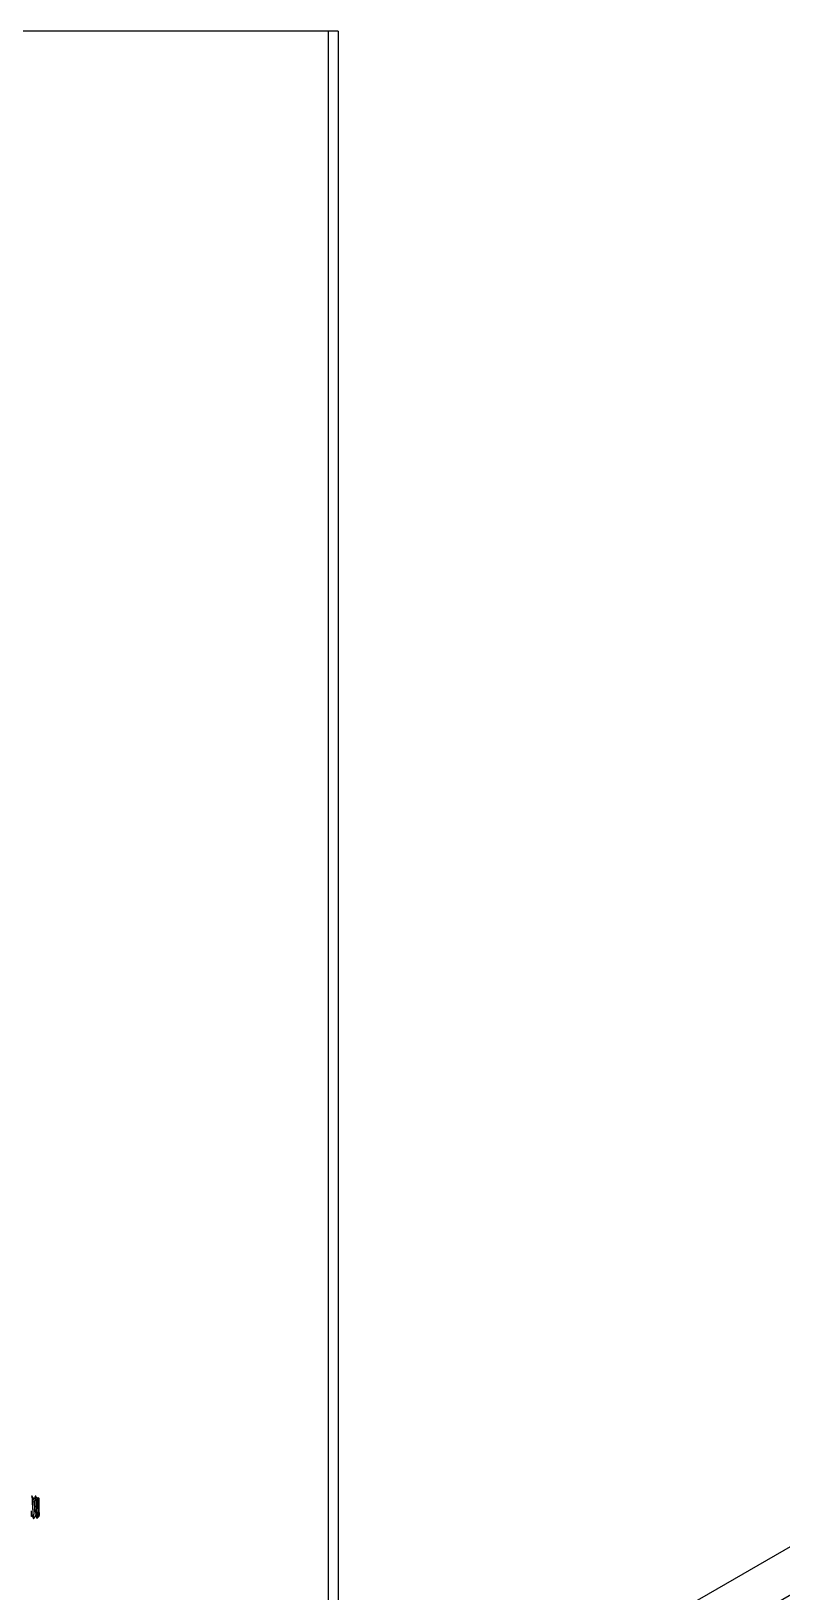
# Model space of a CAD drawing. Header units: feet. Extents: x 0.3 to 98.5, y -18.6 to 31.5.
# Drawn here: x 48.906 to 49.244, y 5.206 to 5.91 of the extents above; entities that cross this region are included whole.
import ezdxf

# ---------------------------------------------------------------- set-up
doc = ezdxf.new("R2010")
doc.units = ezdxf.units.FT
doc.header["$MEASUREMENT"] = 0
doc.layers.add('S-BEAM', color=7, linetype='Continuous')
doc.layers.add('S-STEL-ANGL', color=3, linetype='Continuous')

# ---------------------------------------------------------------- blocks, each defined once
blk = doc.blocks.new('CAB - 8in brkt - 8in hanger')
at = {"color": 5}
for p, q in [((0, 0.0254), (-0.0127, 0.0254)), ((-0.0127, -0.09525), (-0.0127, 0.0254)), ((0, 0.0254), (0, -0.10795)), ((0.01661, 0), (-0.04503, 0)), ((-0.2032, -0.02094), (-0.2032, -0.10795)), ((-0.254, -0.09525), (-0.0127, -0.09525)), ((-0.254, -0.09525), (-0.254, -0.10795)), ((0, -0.10795), (-0.254, -0.10795)), ((0, -0.10795), (-0.254, -0.10795))]:
    blk.add_line(p, q, dxfattribs=at)
for points in [[(-0.2032, -0.09525), (-0.2973, -0.14958, 0.267949), (-0.3048, -0.16257), (-0.3048, -0.2794, 1), (-0.2159, -0.2794), (-0.2159, -0.22768, -1), (-0.1905, -0.22768), (-0.1905, -0.2794, 1), (-0.1016, -0.2794), (-0.1016, -0.16257, 0.267949), (-0.1091, -0.14958), (-0.2032, -0.09525)], [(-0.2032, -0.10622), (-0.29255, -0.15781, 0.267949), (-0.2953, -0.16257), (-0.2953, -0.2794, 1), (-0.2254, -0.2794), (-0.2254, -0.22768, -1), (-0.181, -0.22768), (-0.181, -0.2794, 1), (-0.1111, -0.2794), (-0.1111, -0.16257, 0.267949), (-0.11385, -0.15781)]]:
    blk.add_lwpolyline(points, format="xyb", close=True, dxfattribs=at)
for centre, radius in [((0, 0), 0.00708), ((-0.2032, -0.09525), 0.01677)]:
    blk.add_circle(centre, radius, dxfattribs=at)

msp = doc.modelspace()

# ---------------------------------------------------------------- linework, layer by layer
at = {"layer": 'S-BEAM'}
for p, q in [((49.04386, 5.90979), (48.88708, 5.90979)), ((49.03945, 5.90979), (49.03945, 4.84854)), ((49.04386, 5.90979), (49.04386, 4.84989))]:
    msp.add_line(p, q, dxfattribs=at)
at = {"layer": 'S-STEL-ANGL'}
for points in [[(48.90558, 5.24002), (48.90558, 5.24261)], [(48.90586, 5.2403), (48.90578, 5.24051), (48.90567, 5.24139), (48.90558, 5.24261)], [(48.90676, 5.23923), (48.90673, 5.23912), (48.90663, 5.2395), (48.90651, 5.24062), (48.90644, 5.24173), (48.90637, 5.24303), (48.90631, 5.24418), (48.9062, 5.24614), (48.9061, 5.24775), (48.90599, 5.24887), (48.90589, 5.24925), (48.90567, 5.24925), (48.90578, 5.24887), (48.90589, 5.24775), (48.90599, 5.24614), (48.9061, 5.24418), (48.9062, 5.24223), (48.9063, 5.24062), (48.90637, 5.23985), (48.90645, 5.2393), (48.90652, 5.23912), (48.90673, 5.23912)], [(48.90654, 5.24813), (48.90623, 5.24868), (48.90591, 5.24923)], [(48.90755, 5.2403), (48.90747, 5.24051), (48.90736, 5.24139), (48.90726, 5.24265), (48.90715, 5.24418), (48.90704, 5.24572), (48.90694, 5.24698), (48.90683, 5.24785), (48.90673, 5.24815), (48.90653, 5.24815)], [(48.90655, 5.24807), (48.90662, 5.24785), (48.90673, 5.24698), (48.90683, 5.24572), (48.90694, 5.24418), (48.90705, 5.24265), (48.90715, 5.24139), (48.90726, 5.24051), (48.90736, 5.24021), (48.90756, 5.24021)], [(48.90725, 5.2488), (48.90693, 5.24829), (48.90661, 5.24778)], [(48.90814, 5.23927), (48.90812, 5.23926), (48.90806, 5.23985), (48.90799, 5.24062), (48.90789, 5.24223), (48.90768, 5.24614), (48.90758, 5.24775), (48.90747, 5.24887), (48.90736, 5.24925), (48.90726, 5.24887), (48.90725, 5.24877)], [(48.90904, 5.24024), (48.90895, 5.24001), (48.90873, 5.23997), (48.90851, 5.24044), (48.90828, 5.24151), (48.90806, 5.24303), (48.908, 5.24418), (48.90789, 5.24614), (48.90779, 5.24775), (48.90768, 5.24887), (48.90757, 5.24925), (48.90736, 5.24925)], [(48.90823, 5.24813), (48.90791, 5.24868), (48.90759, 5.24923)], [(48.90806, 5.23985), (48.90806, 5.24303)], [(48.90916, 5.24021), (48.90916, 5.24815), (48.90869, 5.24862), (48.90842, 5.24815), (48.90822, 5.24815)], [(48.90905, 5.24021), (48.90895, 5.24051), (48.90884, 5.24139), (48.90874, 5.24265), (48.90863, 5.24418), (48.90852, 5.24572), (48.90842, 5.24698), (48.90831, 5.24785), (48.90823, 5.24807)], [(48.90842, 5.24815), (48.90852, 5.24785), (48.90863, 5.24698), (48.90873, 5.24572), (48.90884, 5.24418), (48.90895, 5.24265), (48.90905, 5.24139), (48.90916, 5.24052), (48.90909, 5.24127), (48.90903, 5.24237), (48.90898, 5.24369), (48.90892, 5.2451), (48.90886, 5.24647), (48.9088, 5.24759), (48.90874, 5.24833), (48.90869, 5.24862)], [(48.90558, 5.2405), (48.90567, 5.24021), (48.90587, 5.24021)], [(48.90558, 5.24002), (48.90569, 5.24021)], [(48.90586, 5.24024), (48.90618, 5.23969), (48.9065, 5.23914)], [(48.90676, 5.23915), (48.90708, 5.2397), (48.90737, 5.24021)], [(48.90755, 5.24024), (48.90787, 5.23969), (48.90819, 5.23914)], [(48.90819, 5.23924), (48.90893, 5.23998)]]:
    msp.add_lwpolyline(points, dxfattribs=at)

# ---------------------------------------------------------------- block references
at = {"color": 1, "xscale": 1.985704358345041, "yscale": 1.985704358345041, "zscale": 1.985704358345041}
msp.add_blockref('CAB - 8in brkt - 8in hanger', (49.78266, 5.49136), dxfattribs=at)

doc.saveas('drawing.dxf')
